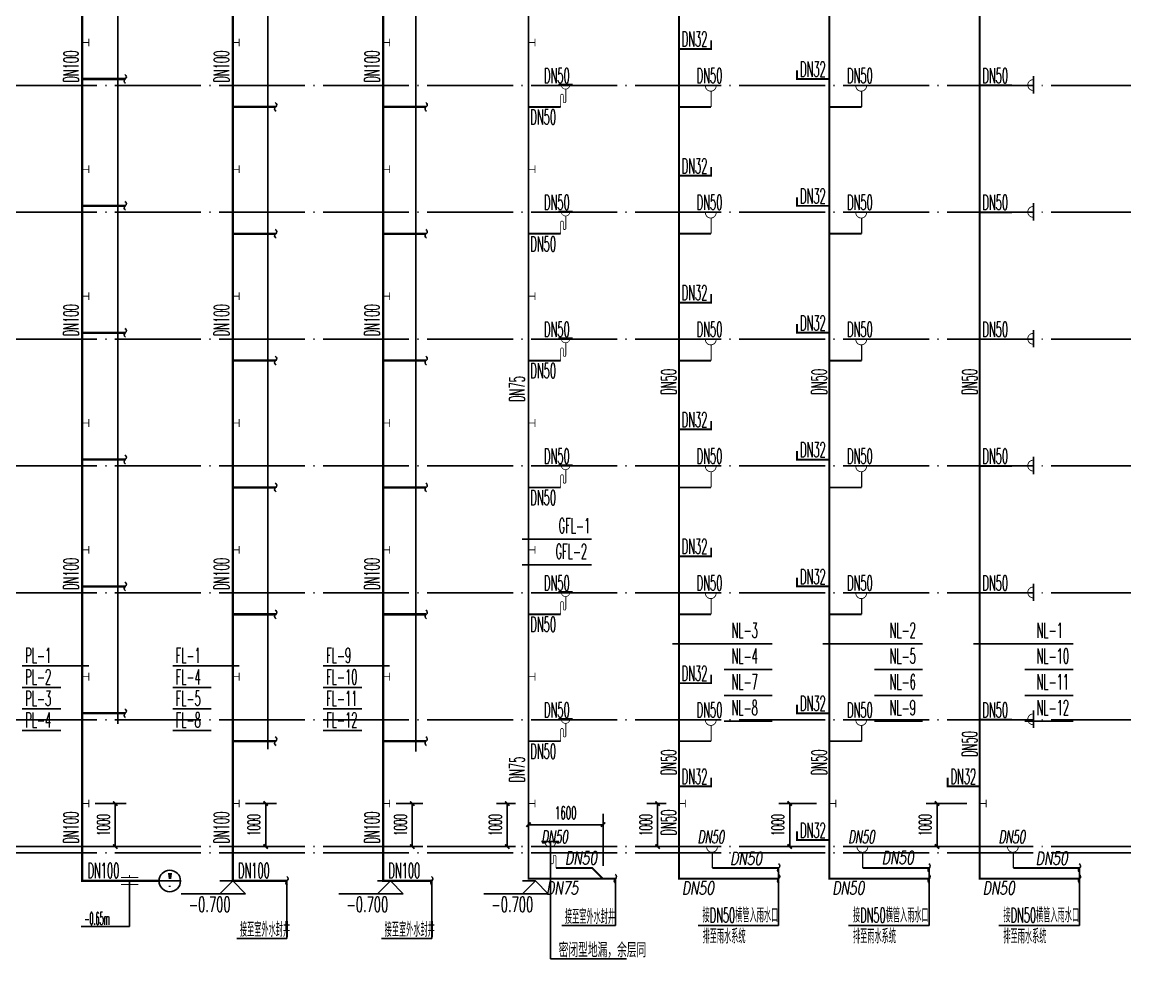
# Model space of a CAD drawing. Extents: x 27938 to 1507990, y 110129 to 923079.
# Drawn here: x 1253718 to 1279512, y 658725 to 680507 of the extents above; entities that cross this region are included whole.
import ezdxf
from ezdxf.enums import TextEntityAlignment as Align

# ---------------------------------------------------------------- set-up
doc = ezdxf.new("R2010")
doc.units = 0
doc.header["$LTSCALE"] = 1000
doc.header["$MEASUREMENT"] = 0
doc.linetypes.add('DOTE', pattern=[2.42, 2, -0.2, 0.02, -0.2])
for name, color, linetype in [('-TEXT', 3, 'Continuous'), ('DIM_凝结', 150, 'Continuous'), ('DIM_废水', 31, 'Continuous'), ('DIM_污水', 2, 'Continuous'), ('DIM_管井排水', 5, 'Continuous'), ('DIM_阳台', 3, 'Continuous'), ('DIM_雨水', 4, 'Continuous'), ('EQUIP_污水', 7, 'Continuous'), ('EQUIP_管井排水', 7, 'Continuous'), ('PIPE-凝结', 150, 'N'), ('PIPE-废水', 31, 'TG_F'), ('PIPE-管井排水', 210, 'GF'), ('PIPE-餐饮排水', 41, 'P'), ('TEXT_污水', 7, 'Continuous'), ('TWT', 7, 'Continuous'), ('TWT_DIM', 3, 'Continuous'), ('TWT_ELEV', 3, 'Continuous'), ('TWT_LEAD', 3, 'Continuous'), ('VALVE_污水', 7, 'Continuous'), ('WELL_污水', 2, 'Continuous')]:
    doc.layers.add(name, color=color, linetype=linetype)
doc.styles.add('_TCH_DIM_T3', font='SIMPLEX.shx', dxfattribs={"width": 0.494118, "bigfont": 'GBCBIG.shx'})
doc.styles.add('_TWT_DIM_ELE', font='SIMPLEX.shx', dxfattribs={"width": 0.7, "oblique": 9, "height": 3, "bigfont": 'aadri.shx'})
doc.styles.add('_TWT_SERIAL', font='SIMPLEX', dxfattribs={"width": 0.8, "height": 3.5, "bigfont": 'HZTXT'})
doc.styles.add('ASC', font='simplex.shx', dxfattribs={"width": 0.75, "bigfont": 'aadri.shx'})
doc.styles.add('DIM_FONT_T3', font='SIMPLEX', dxfattribs={"width": 0.705882, "bigfont": 'GBCBIG'})
doc.styles.add('HZ', font='txt', dxfattribs={"bigfont": 'hztxt'})
doc.styles.add('HZTXT2', font='simplex.shx', dxfattribs={"width": 0.8, "bigfont": 'aadri.shx'})
doc.styles.get("Standard").update_dxf_attribs({"font": 'gbenor.shx', "bigfont": 'gbcbig.shx'})
doc.styles.add('TG_LINETYPE', font='SIMPLEX', dxfattribs={"width": 0.8, "height": 3, "bigfont": 'HZTXT'})
doc.linetypes.add('GF', pattern='A,3,-0.2,["GF",Standard,S=0.25,R=0,X=-0.1,Y=-0.115],-0.35', length=3.55)
doc.linetypes.add('N', pattern='A,3,-0.2,["N",Standard,S=0.25,R=0,X=-0.1,Y=-0.115],-0.2', length=3.4)
doc.linetypes.add('P', pattern='A,3,-0.2,["P",Standard,S=0.25,R=0,X=-0.1,Y=-0.115],-0.2', length=3.4)
doc.linetypes.add('TG_F', pattern='A,2,-0.3,["F",TG_LINETYPE,S=0.1,R=0,X=-0.23,Y=-0.15],0', length=2.3)
doc.dimstyles.new('_TWT_ARCH&&100', dxfattribs={"dimtxt": 297.5, "dimasz": 100, "dimexe": 250, "dimexo": 300, "dimgap": 126.25, "dimtad": 1, "dimdec": 0, "dimzin": 0, "dimdsep": 46, "dimtxsty": '_TCH_DIM_T3', "dimblk": 'ARCHTICK', "dimcen": 0.09, "dimclrt": 7, "dimazin": 2, "dimtfac": 1, "dimtdec": 0, "dimtix": 1, "dimtmove": 2, "dimatfit": 3, "dimfxl": 1, "dimtolj": 1, "dimtzin": 0, "dimarcsym": 0})

# ---------------------------------------------------------------- blocks, each defined once
blk = doc.blocks.new('$ATTACHMENT$00000066')
blk.add_line((-212, 500), (188, 500))
at = {"const_width": 20}
blk.add_lwpolyline([(-134, 500, 1.067664), (116, 500)], format="xyb", dxfattribs=at)
at = {"const_width": 30}
blk.add_lwpolyline([(0, 367), (0, 0)], dxfattribs=at)
at = {"style": 'HZ', "width": 0.7, "flags": 1}
for tag in ['UNIT', 'WHAT', 'SPEC']:
    blk.add_attdef(tag, (0, 0), '', height=0.001, dxfattribs=at)
blk = doc.blocks.new('$TWTSYS$00000187')
blk.add_circle((0, 0, 0), 0.5)
blk = doc.blocks.new('$VALVE$00000553')
at = {"const_width": 30}
for points in [[(0, 100), (-250, 100), (-250, 100)], [(0, 100), (0, 175)], [(0, 100), (250, 100), (250, 100)], [(-250, -100), (-250, -100), (0, -100)], [(250, -100), (250, -100), (0, -100)], [(0, -175), (0, -100)]]:
    blk.add_lwpolyline(points, dxfattribs=at)
blk = doc.blocks.new('$TwtSys$00000132')
at = {"elevation": 0}
blk.add_lwpolyline([(7, -101, -0.575183), (0, 0, 0.604745), (-11, 101, 16.924828)], format="xyb", dxfattribs=at)
blk = doc.blocks.new('_ArchTick')
at = {"color": 0, "linetype": 'ByBlock', "const_width": 0.4}
blk.add_lwpolyline([(-0.5, -0.5), (0.5, 0.5)], dxfattribs=at)
blk = doc.blocks.new('*D178')
at = {"layer": 'Defpoints', "color": 0}
for p in [(1267233.491, 661844.62), (1265498.032, 660585.856), (1267233.491, 660585.856)]:
    blk.add_point(p, dxfattribs=at)
at = {"layer": 'DIM_管井排水', "color": 0, "lineweight": -2}
for p, q in [((1265498.032, 660885.856), (1265498.032, 662094.62)), ((1267233.491, 660885.856), (1267233.491, 662094.62)), ((1265498.032, 661844.62), (1267233.491, 661844.62))]:
    blk.add_line(p, q, dxfattribs=at)
at = {"layer": 'DIM_管井排水', "color": 0, "lineweight": -2, "xscale": 100, "yscale": 100, "zscale": 100, "rotation": 180}
blk.add_blockref('_ArchTick', (1265498.032, 661844.62), dxfattribs=at)
at = {"layer": 'DIM_管井排水', "color": 0, "lineweight": -2, "xscale": 100, "yscale": 100, "zscale": 100}
blk.add_blockref('_ArchTick', (1267233.491, 661844.62), dxfattribs=at)
at = {"layer": 'DIM_管井排水', "color": 7, "insert": (1266365.7615, 662119.62), "char_height": 297.5, "attachment_point": 5, "style": '_TCH_DIM_T3'}
blk.add_mtext('\\A1;1600', dxfattribs=at)
blk = doc.blocks.new('*D202')
at = {"layer": 'Defpoints', "color": 0}
for p in [(1275003, 662336), (1275998, 662336), (1275998, 661336)]:
    blk.add_point(p, dxfattribs=at)
at = {"layer": 'TWT_DIM', "color": 0, "lineweight": -2}
for p, q in [((1275698, 662336), (1274753, 662336)), ((1275003, 661336), (1275003, 662336)), ((1275698, 661336), (1274753, 661336))]:
    blk.add_line(p, q, dxfattribs=at)
at = {"layer": 'TWT_DIM', "color": 0, "lineweight": -2, "xscale": 100, "yscale": 100, "zscale": 100}
for p, rotation in [((1275003, 662336), 90), ((1275003, 661336), 270)]:
    blk.add_blockref('_ArchTick', p, dxfattribs=dict(at, rotation=rotation))
at = {"layer": 'TWT_DIM', "color": 7, "insert": (1274728, 661836), "char_height": 297.5, "attachment_point": 5, "rotation": 90, "style": '_TCH_DIM_T3'}
blk.add_mtext('\\A1;1000', dxfattribs=at)
blk = doc.blocks.new('*D203')
at = {"layer": 'Defpoints', "color": 0}
for p in [(1271575, 662336), (1272498, 662336), (1272498, 661336)]:
    blk.add_point(p, dxfattribs=at)
at = {"layer": 'TWT_DIM', "color": 0, "lineweight": -2}
for p, q in [((1272198, 662336), (1271325, 662336)), ((1271575, 661336), (1271575, 662336)), ((1272198, 661336), (1271325, 661336))]:
    blk.add_line(p, q, dxfattribs=at)
at = {"layer": 'TWT_DIM', "color": 0, "lineweight": -2, "xscale": 100, "yscale": 100, "zscale": 100}
for p, rotation in [((1271575, 662336), 90), ((1271575, 661336), 270)]:
    blk.add_blockref('_ArchTick', p, dxfattribs=dict(at, rotation=rotation))
at = {"layer": 'TWT_DIM', "color": 7, "insert": (1271300, 661836), "char_height": 297.5, "attachment_point": 5, "rotation": 90, "style": '_TCH_DIM_T3'}
blk.add_mtext('\\A1;1000', dxfattribs=at)
blk = doc.blocks.new('*D204')
at = {"layer": 'Defpoints', "color": 0}
for p in [(1268503, 662336), (1268998, 662336), (1268998, 661336)]:
    blk.add_point(p, dxfattribs=at)
at = {"layer": 'TWT_DIM', "color": 0, "lineweight": -2}
for p, q in [((1268698, 662336), (1268253, 662336)), ((1268503, 661336), (1268503, 662336)), ((1268698, 661336), (1268253, 661336))]:
    blk.add_line(p, q, dxfattribs=at)
at = {"layer": 'TWT_DIM', "color": 0, "lineweight": -2, "xscale": 100, "yscale": 100, "zscale": 100}
for p, rotation in [((1268503, 662336), 90), ((1268503, 661336), 270)]:
    blk.add_blockref('_ArchTick', p, dxfattribs=dict(at, rotation=rotation))
at = {"layer": 'TWT_DIM', "color": 7, "insert": (1268228, 661836), "char_height": 297.5, "attachment_point": 5, "rotation": 90, "style": '_TCH_DIM_T3'}
blk.add_mtext('\\A1;1000', dxfattribs=at)
blk = doc.blocks.new('*D205')
at = {"layer": 'Defpoints', "color": 0}
for p in [(1262117, 662336), (1262793, 662336), (1262117, 661336)]:
    blk.add_point(p, dxfattribs=at)
at = {"layer": 'TWT_DIM', "color": 0, "lineweight": -2}
for p, q in [((1262417, 662336), (1263043, 662336)), ((1262793, 661336), (1262793, 662336)), ((1262417, 661336), (1263043, 661336))]:
    blk.add_line(p, q, dxfattribs=at)
at = {"layer": 'TWT_DIM', "color": 0, "lineweight": -2, "xscale": 100, "yscale": 100, "zscale": 100}
for p, rotation in [((1262793, 662336), 90), ((1262793, 661336), 270)]:
    blk.add_blockref('_ArchTick', p, dxfattribs=dict(at, rotation=rotation))
at = {"layer": 'TWT_DIM', "color": 7, "insert": (1262518, 661836), "char_height": 297.5, "attachment_point": 5, "rotation": 90, "style": '_TCH_DIM_T3'}
blk.add_mtext('\\A1;1000', dxfattribs=at)
blk = doc.blocks.new('*D207')
at = {"layer": 'Defpoints', "color": 0}
for p in [(1265003, 662336), (1265498, 662336), (1265498, 661336)]:
    blk.add_point(p, dxfattribs=at)
at = {"layer": 'TWT_DIM', "color": 0, "lineweight": -2}
for p, q in [((1265198, 662336), (1264753, 662336)), ((1265003, 661336), (1265003, 662336)), ((1265198, 661336), (1264753, 661336))]:
    blk.add_line(p, q, dxfattribs=at)
at = {"layer": 'TWT_DIM', "color": 0, "lineweight": -2, "xscale": 100, "yscale": 100, "zscale": 100}
for p, rotation in [((1265003, 662336), 90), ((1265003, 661336), 270)]:
    blk.add_blockref('_ArchTick', p, dxfattribs=dict(at, rotation=rotation))
at = {"layer": 'TWT_DIM', "color": 7, "insert": (1264728, 661836), "char_height": 297.5, "attachment_point": 5, "rotation": 90, "style": '_TCH_DIM_T3'}
blk.add_mtext('\\A1;1000', dxfattribs=at)
blk = doc.blocks.new('*D208')
at = {"layer": 'Defpoints', "color": 0}
for p in [(1258617, 662336), (1259384, 662336), (1258617, 661336)]:
    blk.add_point(p, dxfattribs=at)
at = {"layer": 'TWT_DIM', "color": 0, "lineweight": -2}
for p, q in [((1258917, 662336), (1259634, 662336)), ((1259384, 661336), (1259384, 662336)), ((1258917, 661336), (1259634, 661336))]:
    blk.add_line(p, q, dxfattribs=at)
at = {"layer": 'TWT_DIM', "color": 0, "lineweight": -2, "xscale": 100, "yscale": 100, "zscale": 100}
for p, rotation in [((1259384, 662336), 90), ((1259384, 661336), 270)]:
    blk.add_blockref('_ArchTick', p, dxfattribs=dict(at, rotation=rotation))
at = {"layer": 'TWT_DIM', "color": 7, "insert": (1259109, 661836), "char_height": 297.5, "attachment_point": 5, "rotation": 90, "style": '_TCH_DIM_T3'}
blk.add_mtext('\\A1;1000', dxfattribs=at)
blk = doc.blocks.new('*D209')
at = {"layer": 'Defpoints', "color": 0}
for p in [(1255117, 662336), (1255884, 662336), (1255117, 661336)]:
    blk.add_point(p, dxfattribs=at)
at = {"layer": 'TWT_DIM', "color": 0, "lineweight": -2}
for p, q in [((1255417, 662336), (1256134, 662336)), ((1255884, 661336), (1255884, 662336)), ((1255417, 661336), (1256134, 661336))]:
    blk.add_line(p, q, dxfattribs=at)
at = {"layer": 'TWT_DIM', "color": 0, "lineweight": -2, "xscale": 100, "yscale": 100, "zscale": 100}
for p, rotation in [((1255884, 662336), 90), ((1255884, 661336), 270)]:
    blk.add_blockref('_ArchTick', p, dxfattribs=dict(at, rotation=rotation))
at = {"layer": 'TWT_DIM', "color": 7, "insert": (1255609, 661836), "char_height": 297.5, "attachment_point": 5, "rotation": 90, "style": '_TCH_DIM_T3'}
blk.add_mtext('\\A1;1000', dxfattribs=at)
blk = doc.blocks.new('$ATTACHMENT$00000073')
at = {"const_width": 20}
for points in [[(0, 0), (150, 0)], [(150, 90), (150, -90)]]:
    blk.add_lwpolyline(points, dxfattribs=at)
blk = doc.blocks.new('$ATTACHMENT$00000055')
at = {"const_width": 30}
blk.add_lwpolyline([(0, 0), (0, 456, 0.75), (-100, 456), (-100, 202, -0.75), (-200, 202), (-200, 540)], format="xyb", dxfattribs=at)

msp = doc.modelspace()

# ---------------------------------------------------------------- hatches: boundary and pattern name
at = {"layer": 'PIPE-凝结'}
for points in [[(1269748, 679885.9), (1269748, 679863.4), (1269770.5, 679863.4)], [(1269748, 679885.9), (1269770.5, 679885.9), (1269770.5, 679863.4)], [(1269748, 679885.9), (1269748, 679863.4), (1269770.5, 679863.4)], [(1269748, 679885.9), (1269770.5, 679885.9), (1269770.5, 679863.4)], [(1271748, 679185.9), (1271748, 679163.4), (1271725.5, 679163.4)], [(1271748, 679185.9), (1271725.5, 679185.9), (1271725.5, 679163.4)], [(1271748, 679185.9), (1271748, 679163.4), (1271725.5, 679163.4)], [(1271748, 679185.9), (1271725.5, 679185.9), (1271725.5, 679163.4)], [(1269748, 676935.9), (1269748, 676913.4), (1269770.5, 676913.4)], [(1269748, 676935.9), (1269770.5, 676935.9), (1269770.5, 676913.4)], [(1269748, 676935.9), (1269748, 676913.4), (1269770.5, 676913.4)], [(1269748, 676935.9), (1269770.5, 676935.9), (1269770.5, 676913.4)], [(1271748, 676235.9), (1271748, 676213.4), (1271725.5, 676213.4)], [(1271748, 676235.9), (1271725.5, 676235.9), (1271725.5, 676213.4)], [(1271748, 676235.9), (1271748, 676213.4), (1271725.5, 676213.4)], [(1271748, 676235.9), (1271725.5, 676235.9), (1271725.5, 676213.4)], [(1269748, 673985.9), (1269748, 673963.4), (1269770.5, 673963.4)], [(1269748, 673985.9), (1269770.5, 673985.9), (1269770.5, 673963.4)], [(1269748, 673985.9), (1269748, 673963.4), (1269770.5, 673963.4)], [(1269748, 673985.9), (1269770.5, 673985.9), (1269770.5, 673963.4)], [(1271748, 673285.9), (1271748, 673263.4), (1271725.5, 673263.4)], [(1271748, 673285.9), (1271725.5, 673285.9), (1271725.5, 673263.4)], [(1271748, 673285.9), (1271748, 673263.4), (1271725.5, 673263.4)], [(1271748, 673285.9), (1271725.5, 673285.9), (1271725.5, 673263.4)], [(1269748, 671035.9), (1269748, 671013.4), (1269770.5, 671013.4)], [(1269748, 671035.9), (1269770.5, 671035.9), (1269770.5, 671013.4)], [(1269748, 671035.9), (1269748, 671013.4), (1269770.5, 671013.4)], [(1269748, 671035.9), (1269770.5, 671035.9), (1269770.5, 671013.4)], [(1271748, 670335.9), (1271748, 670313.4), (1271725.5, 670313.4)], [(1271748, 670335.9), (1271725.5, 670335.9), (1271725.5, 670313.4)], [(1271748, 670335.9), (1271748, 670313.4), (1271725.5, 670313.4)], [(1271748, 670335.9), (1271725.5, 670335.9), (1271725.5, 670313.4)], [(1269748, 668085.9), (1269748, 668063.4), (1269770.5, 668063.4)], [(1269748, 668085.9), (1269770.5, 668085.9), (1269770.5, 668063.4)], [(1269748, 668085.9), (1269748, 668063.4), (1269770.5, 668063.4)], [(1269748, 668085.9), (1269770.5, 668085.9), (1269770.5, 668063.4)], [(1271748, 667385.9), (1271748, 667363.4), (1271725.5, 667363.4)], [(1271748, 667385.9), (1271725.5, 667385.9), (1271725.5, 667363.4)], [(1271748, 667385.9), (1271748, 667363.4), (1271725.5, 667363.4)], [(1271748, 667385.9), (1271725.5, 667385.9), (1271725.5, 667363.4)], [(1269748, 665135.9), (1269748, 665113.4), (1269770.5, 665113.4)], [(1269748, 665135.9), (1269770.5, 665135.9), (1269770.5, 665113.4)], [(1269748, 665135.9), (1269748, 665113.4), (1269770.5, 665113.4)], [(1269748, 665135.9), (1269770.5, 665135.9), (1269770.5, 665113.4)], [(1271748, 664435.9), (1271748, 664413.4), (1271725.5, 664413.4)], [(1271748, 664435.9), (1271725.5, 664435.9), (1271725.5, 664413.4)], [(1271748, 664435.9), (1271748, 664413.4), (1271725.5, 664413.4)], [(1271748, 664435.9), (1271725.5, 664435.9), (1271725.5, 664413.4)], [(1269748, 662735.9), (1269748, 662713.4), (1269770.5, 662713.4)], [(1269748, 662735.9), (1269770.5, 662735.9), (1269770.5, 662713.4)], [(1269748, 662735.9), (1269748, 662713.4), (1269770.5, 662713.4)], [(1269748, 662735.9), (1269770.5, 662735.9), (1269770.5, 662713.4)], [(1275248, 662735.9), (1275248, 662713.4), (1275225.5, 662713.4)], [(1275248, 662735.9), (1275225.5, 662735.9), (1275225.5, 662713.4)], [(1275248, 662735.9), (1275248, 662713.4), (1275225.5, 662713.4)], [(1275248, 662735.9), (1275225.5, 662735.9), (1275225.5, 662713.4)], [(1271748, 661485.9), (1271748, 661463.4), (1271725.5, 661463.4)], [(1271748, 661485.9), (1271725.5, 661485.9), (1271725.5, 661463.4)], [(1271748, 661485.9), (1271725.5, 661485.9), (1271725.5, 661463.4)], [(1271748, 661485.9), (1271748, 661463.4), (1271725.5, 661463.4)], [(1268998, 660585.9), (1268998, 660563.4), (1268975.5, 660563.4)], [(1268998, 660585.9), (1268975.5, 660585.9), (1268975.5, 660563.4)], [(1268998, 660585.9), (1268975.5, 660585.9), (1268975.5, 660563.4)], [(1268998, 660585.9), (1268998, 660563.4), (1268975.5, 660563.4)], [(1272498, 660585.9), (1272498, 660563.4), (1272475.5, 660563.4)], [(1272498, 660585.9), (1272475.5, 660585.9), (1272475.5, 660563.4)], [(1272498, 660585.9), (1272498, 660563.4), (1272475.5, 660563.4)], [(1272498, 660585.9), (1272475.5, 660585.9), (1272475.5, 660563.4)], [(1275998, 660585.9), (1275998, 660563.4), (1275975.5, 660563.4)], [(1275998, 660585.9), (1275975.5, 660585.9), (1275975.5, 660563.4)], [(1275998, 660585.9), (1275975.5, 660585.9), (1275975.5, 660563.4)], [(1275998, 660585.9), (1275998, 660563.4), (1275975.5, 660563.4)]]:
    msp.add_hatch(color=256, dxfattribs=at).paths.add_polyline_path(points)
at = {"layer": 'PIPE-废水'}
for points in [[(1258617.4, 660535.9), (1258589.9, 660535.9), (1258589.9, 660508.4)], [(1258617.4, 660535.9), (1258617.4, 660508.4), (1258589.9, 660508.4)], [(1262117.4, 660535.9), (1262117.4, 660508.4), (1262089.9, 660508.4)], [(1262117.4, 660535.9), (1262089.9, 660535.9), (1262089.9, 660508.4)]]:
    msp.add_hatch(color=256, dxfattribs=at).paths.add_polyline_path(points)
at = {"layer": 'PIPE-管井排水'}
for points in [[(1266983.5, 660835.9), (1266983.5, 660858.4), (1266992.8, 660858.4)], [(1266983.5, 660835.9), (1266999.4, 660851.8), (1266992.8, 660858.4)], [(1265498, 660585.9), (1265498, 660563.4), (1265475.5, 660563.4)], [(1265498, 660585.9), (1265475.5, 660585.9), (1265475.5, 660563.4)], [(1265498, 660585.9), (1265475.5, 660585.9), (1265475.5, 660563.4)], [(1265498, 660585.9), (1265498, 660563.4), (1265475.5, 660563.4)]]:
    msp.add_hatch(color=256, dxfattribs=at).paths.add_polyline_path(points)
at = {"layer": 'PIPE-餐饮排水'}
for points in [[(1255117.4, 660535.9), (1255089.9, 660535.9), (1255089.9, 660508.4)], [(1255117.4, 660535.9), (1255117.4, 660508.4), (1255089.9, 660508.4)]]:
    msp.add_hatch(color=256, dxfattribs=at).paths.add_polyline_path(points)

# ---------------------------------------------------------------- linework, layer by layer
at = {"layer": 'DIM_凝结'}
for p, q in [((1271167.2, 666051.8), (1268848, 666051.8)), ((1274667.2, 666051.8), (1272348, 666051.8)), ((1278167.2, 666051.8), (1275848, 666051.8)), ((1271167.2, 665451.8), (1270048, 665451.8)), ((1274667.2, 665451.8), (1273548, 665451.8)), ((1278167.2, 665451.8), (1277048, 665451.8)), ((1271167.2, 664851.8), (1270048, 664851.8)), ((1274667.2, 664851.8), (1273548, 664851.8)), ((1278167.2, 664851.8), (1277048, 664851.8)), ((1271167.2, 664251.8), (1270048, 664251.8)), ((1274667.2, 664251.8), (1273548, 664251.8)), ((1278167.2, 664251.8), (1277048, 664251.8))]:
    msp.add_line(p, q, dxfattribs=at)
at = {"layer": 'DIM_废水'}
for p, q in [((1258767.4, 665536.3), (1257220, 665536.3)), ((1262267.4, 665536.3), (1260720, 665536.3)), ((1258117.4, 665036.3), (1257220, 665036.3)), ((1261617.4, 665036.3), (1260720, 665036.3)), ((1258117.4, 664536.3), (1257220, 664536.3)), ((1261617.4, 664536.3), (1260720, 664536.3)), ((1258117.4, 664036.3), (1257220, 664036.3)), ((1261617.4, 664036.3), (1260720, 664036.3))]:
    msp.add_line(p, q, dxfattribs=at)
at = {"layer": 'DIM_污水'}
for p, q in [((1255267.4, 665536.3), (1253720, 665536.3)), ((1254617.4, 665036.3), (1253720, 665036.3)), ((1254617.4, 664536.3), (1253720, 664536.3)), ((1254617.4, 664036.3), (1253720, 664036.3)), ((1257402.7, 660535.9), (1256902.7, 660535.9))]:
    msp.add_line(p, q, dxfattribs=at)
msp.add_circle((1257152.7, 660535.9), 250, dxfattribs=at)
at = {"layer": 'DIM_管井排水'}
for p, q in [((1265348, 668483.8), (1266966.5, 668483.8)), ((1265348, 667883.8), (1266966.5, 667883.8))]:
    msp.add_line(p, q, dxfattribs=at)
at = {"layer": 'DIM_阳台'}
for p, q in [((1267519, 660585.9), (1267519, 659501)), ((1271318.5, 660835.9), (1271318.5, 659501)), ((1274818.3, 660835.9), (1274818.3, 659501)), ((1278318.5, 660835.9), (1278318.5, 659501)), ((1256218.2, 660535.9), (1256218.2, 659479.4)), ((1259879.6, 660535.9), (1259879.6, 659201)), ((1263247.4, 660535.9), (1263247.4, 659201)), ((1256218.2, 659479.4), (1255092.7, 659479.4)), ((1267519, 659501), (1266275.4, 659501)), ((1259879.6, 659201), (1258714.1, 659201)), ((1263247.4, 659201), (1262081.9, 659201))]:
    msp.add_line(p, q, dxfattribs=at)
at = {"layer": 'DIM_雨水'}
for p, q in [((1255945.4, 664188.2), (1255945.4, 692095.2)), ((1259432.4, 663603.1), (1259432.4, 692062.7)), ((1262873.7, 663542.8), (1262873.7, 692081.1))]:
    msp.add_line(p, q, dxfattribs=at)
at = {"layer": 'PIPE-凝结', "const_width": 45}
for points in [[(1275998, 679035.9), (1275998, 681985.9)], [(1268998, 679885.9), (1268998, 681485.9)], [(1272498, 679185.9), (1272498, 681485.9)], [(1269748, 679885.9), (1269748, 680085.9)], [(1268998, 679885.9), (1269748, 679885.9)], [(1268998, 678535.9), (1268998, 679885.9)], [(1271748, 679185.9), (1271748, 679385.9)], [(1271748, 679185.9), (1272498, 679185.9)], [(1272498, 678535.9), (1272498, 679185.9)], [(1275998, 676085.9), (1275998, 679035.9)], [(1275998, 679035.9), (1276748, 679035.9)], [(1268998, 676935.9), (1268998, 678535.9)], [(1268998, 678535.9), (1269748, 678535.9)], [(1272498, 676235.9), (1272498, 678535.9)], [(1272498, 678535.9), (1273248, 678535.9)], [(1269748, 676935.9), (1269748, 677135.9)], [(1268998, 676935.9), (1269748, 676935.9)], [(1268998, 675585.9), (1268998, 676935.9)], [(1271748, 676235.9), (1271748, 676435.9)], [(1271748, 676235.9), (1272498, 676235.9)], [(1272498, 675585.9), (1272498, 676235.9)], [(1275998, 673135.9), (1275998, 676085.9)], [(1275998, 676085.9), (1276748, 676085.9)], [(1268998, 673985.9), (1268998, 675585.9)], [(1268998, 675585.9), (1269748, 675585.9)], [(1272498, 673285.9), (1272498, 675585.9)], [(1272498, 675585.9), (1273248, 675585.9)], [(1268998, 673985.9), (1269748, 673985.9)], [(1268998, 672635.9), (1268998, 673985.9)], [(1269748, 673985.9), (1269748, 674185.9)], [(1271748, 673285.9), (1271748, 673485.9)], [(1271748, 673285.9), (1272498, 673285.9)], [(1272498, 672635.9), (1272498, 673285.9)], [(1275998, 670185.9), (1275998, 673135.9)], [(1275998, 673135.9), (1276748, 673135.9)], [(1268998, 671035.9), (1268998, 672635.9)], [(1268998, 672635.9), (1269748, 672635.9)], [(1272498, 670335.9), (1272498, 672635.9)], [(1272498, 672635.9), (1273248, 672635.9)], [(1269748, 671035.9), (1269748, 671235.9)], [(1268998, 671035.9), (1269748, 671035.9)], [(1268998, 669685.9), (1268998, 671035.9)], [(1271748, 670335.9), (1271748, 670535.9)], [(1271748, 670335.9), (1272498, 670335.9)], [(1272498, 669685.9), (1272498, 670335.9)], [(1275998, 670185.9), (1276748, 670185.9)], [(1275998, 667235.9), (1275998, 670185.9)], [(1268998, 668085.9), (1268998, 669685.9)], [(1268998, 669685.9), (1269748, 669685.9)], [(1272498, 667385.9), (1272498, 669685.9)], [(1272498, 669685.9), (1273248, 669685.9)], [(1268998, 668085.9), (1269748, 668085.9)], [(1268998, 666735.9), (1268998, 668085.9)], [(1269748, 668085.9), (1269748, 668285.9)], [(1271748, 667385.9), (1271748, 667585.9)], [(1271748, 667385.9), (1272498, 667385.9)], [(1272498, 666735.9), (1272498, 667385.9)], [(1275998, 667235.9), (1276748, 667235.9)], [(1275998, 664285.9), (1275998, 667235.9)], [(1268998, 665135.9), (1268998, 666735.9)], [(1268998, 666735.9), (1269748, 666735.9)], [(1272498, 664435.9), (1272498, 666735.9)], [(1272498, 666735.9), (1273248, 666735.9)], [(1269748, 665135.9), (1269748, 665335.9)], [(1268998, 665135.9), (1269748, 665135.9)], [(1268998, 663785.9), (1268998, 665135.9)], [(1271748, 664435.9), (1271748, 664635.9)], [(1271748, 664435.9), (1272498, 664435.9)], [(1272498, 663785.9), (1272498, 664435.9)], [(1275998, 664285.9), (1276748, 664285.9)], [(1275998, 662735.9), (1275998, 664285.9)], [(1268998, 662735.9), (1268998, 663785.9)], [(1268998, 663785.9), (1269748, 663785.9)], [(1272498, 663785.9), (1273248, 663785.9)], [(1272498, 662335.9), (1272498, 663785.9)], [(1269748, 662735.9), (1269748, 662935.9)], [(1275248, 662735.9), (1275248, 662935.9)], [(1268998, 662735.9), (1269748, 662735.9)], [(1268998, 662335.9), (1268998, 662735.9)], [(1275248, 662735.9), (1275998, 662735.9)], [(1275998, 662335.9), (1275998, 662735.9)], [(1268998, 660585.9), (1268998, 662335.9)], [(1272498, 661485.9), (1272498, 662335.9)], [(1275998, 660585.9), (1275998, 662335.9)], [(1271748, 661485.9), (1271748, 661685.9)], [(1271748, 661485.9), (1272498, 661485.9)], [(1272498, 660585.9), (1272498, 661485.9)], [(1269776.2, 660835.9), (1271318.5, 660835.9)], [(1273276.2, 660835.9), (1274818.5, 660835.9)], [(1276776.2, 660835.9), (1278318.5, 660835.9)], [(1268998, 660585.9), (1271318.5, 660585.9)], [(1272498, 660585.9), (1274818.5, 660585.9)], [(1275998, 660585.9), (1278318.5, 660585.9)]]:
    msp.add_lwpolyline(points, dxfattribs=at)
at = {"layer": 'PIPE-废水', "const_width": 55}
for points in [[(1258617.4, 680035.9), (1258617.4, 681485.9)], [(1262117.4, 680035.9), (1262117.4, 681485.9)], [(1258617.4, 678535.9), (1258617.4, 680035.9)], [(1262117.4, 678535.9), (1262117.4, 680035.9)], [(1258617.4, 678535.9), (1259617.4, 678535.9)], [(1258617.4, 677085.9), (1258617.4, 678535.9)], [(1262117.4, 678535.9), (1263117.4, 678535.9)], [(1262117.4, 677085.9), (1262117.4, 678535.9)], [(1258617.4, 675585.9), (1258617.4, 677085.9)], [(1262117.4, 675585.9), (1262117.4, 677085.9)], [(1258617.4, 675585.9), (1259617.4, 675585.9)], [(1258617.4, 674135.9), (1258617.4, 675585.9)], [(1262117.4, 675585.9), (1263117.4, 675585.9)], [(1262117.4, 674135.9), (1262117.4, 675585.9)], [(1258617.4, 672635.9), (1258617.4, 674135.9)], [(1262117.4, 672635.9), (1262117.4, 674135.9)], [(1258617.4, 672635.9), (1259617.4, 672635.9)], [(1258617.4, 671185.9), (1258617.4, 672635.9)], [(1262117.4, 672635.9), (1263117.4, 672635.9)], [(1262117.4, 671185.9), (1262117.4, 672635.9)], [(1258617.4, 669685.9), (1258617.4, 671185.9)], [(1262117.4, 669685.9), (1262117.4, 671185.9)], [(1258617.4, 669685.9), (1259617.4, 669685.9)], [(1258617.4, 668235.9), (1258617.4, 669685.9)], [(1262117.4, 669685.9), (1263117.4, 669685.9)], [(1262117.4, 668235.9), (1262117.4, 669685.9)], [(1258617.4, 666735.9), (1258617.4, 668235.9)], [(1262117.4, 666735.9), (1262117.4, 668235.9)], [(1258617.4, 666735.9), (1259617.4, 666735.9)], [(1258617.4, 665285.9), (1258617.4, 666735.9)], [(1262117.4, 666735.9), (1263117.4, 666735.9)], [(1262117.4, 665285.9), (1262117.4, 666735.9)], [(1258617.4, 663785.9), (1258617.4, 665285.9)], [(1262117.4, 663785.9), (1262117.4, 665285.9)], [(1258617.4, 663785.9), (1259617.4, 663785.9)], [(1258617.4, 662335.9), (1258617.4, 663785.9)], [(1262117.4, 663785.9), (1263117.4, 663785.9)], [(1262117.4, 662335.9), (1262117.4, 663785.9)], [(1258617.4, 660535.9), (1258617.4, 662335.9)], [(1262117.4, 660535.9), (1262117.4, 662335.9)], [(1258617.4, 660535.9), (1259879.6, 660535.9)], [(1262117.4, 660535.9), (1263247.4, 660535.9)]]:
    msp.add_lwpolyline(points, dxfattribs=at)
at = {"layer": 'PIPE-管井排水', "const_width": 45}
for points in [[(1265498, 680035.9), (1265498, 681485.9)], [(1265498, 678535.9), (1265498, 680035.9)], [(1265498, 678535.9), (1266248, 678535.9)], [(1265498, 677085.9), (1265498, 678535.9)], [(1265498, 675585.9), (1265498, 677085.9)], [(1265498, 675585.9), (1266248, 675585.9)], [(1265498, 674135.9), (1265498, 675585.9)], [(1265498, 672635.9), (1265498, 674135.9)], [(1265498, 672635.9), (1266248, 672635.9)], [(1265498, 671185.9), (1265498, 672635.9)], [(1265498, 669685.9), (1265498, 671185.9)], [(1265498, 669685.9), (1266248, 669685.9)], [(1265498, 668235.9), (1265498, 669685.9)], [(1265498, 666735.9), (1265498, 668235.9)], [(1265498, 666735.9), (1266248, 666735.9)], [(1265498, 665285.9), (1265498, 666735.9)], [(1265498, 663785.9), (1265498, 665285.9)], [(1265498, 663785.9), (1266248, 663785.9)], [(1265498, 662335.9), (1265498, 663785.9)], [(1265498, 660585.9), (1265498, 662335.9)], [(1266135.6, 660835.9), (1266983.5, 660835.9)], [(1265498, 660585.9), (1267233.5, 660585.9)], [(1267233.5, 660585.9), (1267519.2, 660585.9)]]:
    msp.add_lwpolyline(points, dxfattribs=at)
at = {"layer": 'PIPE-管井排水', "ltscale": 0.5, "const_width": 45}
msp.add_lwpolyline([(1266983.5, 660835.9), (1267233.5, 660585.9)], dxfattribs=at)
at = {"layer": 'PIPE-餐饮排水', "const_width": 55}
for points in [[(1255117.4, 680035.9), (1255117.4, 682135.9)], [(1255117.4, 679185.9), (1255117.4, 680035.9)], [(1255117.4, 679185.9), (1256117.4, 679185.9)], [(1255117.4, 677085.9), (1255117.4, 679185.9)], [(1255117.4, 676235.9), (1255117.4, 677085.9)], [(1255117.4, 676235.9), (1256117.4, 676235.9)], [(1255117.4, 674135.9), (1255117.4, 676235.9)], [(1255117.4, 673285.9), (1255117.4, 674135.9)], [(1255117.4, 673285.9), (1256117.4, 673285.9)], [(1255117.4, 671185.9), (1255117.4, 673285.9)], [(1255117.4, 670335.9), (1255117.4, 671185.9)], [(1255117.4, 670335.9), (1256117.4, 670335.9)], [(1255117.4, 668235.9), (1255117.4, 670335.9)], [(1255117.4, 667385.9), (1255117.4, 668235.9)], [(1255117.4, 667385.9), (1256117.4, 667385.9)], [(1255117.4, 665285.9), (1255117.4, 667385.9)], [(1255117.4, 664435.9), (1255117.4, 665285.9)], [(1255117.4, 664435.9), (1256117.4, 664435.9)], [(1255117.4, 662335.9), (1255117.4, 664435.9)], [(1255117.4, 660535.9), (1255117.4, 662335.9)], [(1255117.4, 660535.9), (1256902.7, 660535.9)]]:
    msp.add_lwpolyline(points, dxfattribs=at)
at = {"layer": 'TWT', "color": 8, "linetype": 'DOTE'}
for p, q in [((1192957.9, 679035.9), (1279512, 679035.9)), ((1192957.9, 676085.9), (1279512, 676085.9)), ((1192957.9, 673135.9), (1279512, 673135.9)), ((1192957.9, 670185.9), (1279512, 670185.9)), ((1192957.9, 667235.9), (1279512, 667235.9)), ((1192957.9, 664285.9), (1279512, 664285.9)), ((1192957.9, 661335.9), (1279512, 661335.9)), ((1192957.9, 661185.9), (1279512, 661185.9))]:
    msp.add_line(p, q, dxfattribs=at)
at = {"layer": 'TWT_ELEV'}
for p, q in [((1258617.4, 660535.9), (1258317.4, 660235.9)), ((1258617.4, 660535.9), (1258317.4, 660535.9)), ((1258617.4, 660535.9), (1258917.4, 660235.9)), ((1262285.2, 660535.9), (1261985.2, 660235.9)), ((1262285.2, 660535.9), (1261985.2, 660535.9)), ((1262285.2, 660535.9), (1262585.2, 660235.9)), ((1265657.4, 660535.9), (1265357.4, 660235.9)), ((1265657.4, 660535.9), (1265357.4, 660535.9)), ((1265657.4, 660535.9), (1265957.4, 660235.9)), ((1258917.4, 660235.9), (1257416.1, 660235.9)), ((1262585.2, 660235.9), (1261083.9, 660235.9)), ((1265957.4, 660235.9), (1264456.1, 660235.9))]:
    msp.add_line(p, q, dxfattribs=at)
at = {"layer": 'TWT_LEAD'}
for p, q in [((1266006.5, 661448.7), (1266006.5, 658725)), ((1271318.5, 659501), (1269442.4, 659501)), ((1274818.3, 659501), (1272942.2, 659501)), ((1278318.5, 659501), (1276442.4, 659501)), ((1266006.5, 658725), (1267779.9, 658725))]:
    msp.add_line(p, q, dxfattribs=at)

# ---------------------------------------------------------------- block references
at = {"layer": 'EQUIP_污水'}
for name, p in [('$ATTACHMENT$00000073', (1255117.4, 680035.9)), ('$ATTACHMENT$00000073', (1258617.4, 680035.9)), ('$ATTACHMENT$00000073', (1262117.4, 680035.9)), ('$ATTACHMENT$00000073', (1265498, 680035.9)), ('$TwtSys$00000132', (1256117.4, 679185.9)), ('$ATTACHMENT$00000066', (1269748, 678535.9)), ('$ATTACHMENT$00000066', (1273248, 678535.9)), ('$TwtSys$00000132', (1259617.4, 678535.9)), ('$TwtSys$00000132', (1263117.4, 678535.9)), ('$ATTACHMENT$00000073', (1255117.4, 677085.9)), ('$ATTACHMENT$00000073', (1258617.4, 677085.9)), ('$ATTACHMENT$00000073', (1262117.4, 677085.9)), ('$ATTACHMENT$00000073', (1265498, 677085.9)), ('$TwtSys$00000132', (1256117.4, 676235.9)), ('$ATTACHMENT$00000066', (1269748, 675585.9)), ('$ATTACHMENT$00000066', (1273248, 675585.9)), ('$TwtSys$00000132', (1259617.4, 675585.9)), ('$TwtSys$00000132', (1263117.4, 675585.9)), ('$ATTACHMENT$00000073', (1255117.4, 674135.9)), ('$ATTACHMENT$00000073', (1258617.4, 674135.9)), ('$ATTACHMENT$00000073', (1262117.4, 674135.9)), ('$ATTACHMENT$00000073', (1265498, 674135.9)), ('$TwtSys$00000132', (1256117.4, 673285.9)), ('$ATTACHMENT$00000066', (1269748, 672635.9)), ('$ATTACHMENT$00000066', (1273248, 672635.9)), ('$TwtSys$00000132', (1259617.4, 672635.9)), ('$TwtSys$00000132', (1263117.4, 672635.9)), ('$ATTACHMENT$00000073', (1255117.4, 671185.9)), ('$ATTACHMENT$00000073', (1258617.4, 671185.9)), ('$ATTACHMENT$00000073', (1262117.4, 671185.9)), ('$ATTACHMENT$00000073', (1265498, 671185.9)), ('$TwtSys$00000132', (1256117.4, 670335.9)), ('$ATTACHMENT$00000066', (1269748, 669685.9)), ('$ATTACHMENT$00000066', (1273248, 669685.9)), ('$TwtSys$00000132', (1259617.4, 669685.9)), ('$TwtSys$00000132', (1263117.4, 669685.9)), ('$ATTACHMENT$00000073', (1255117.4, 668235.9)), ('$ATTACHMENT$00000073', (1258617.4, 668235.9)), ('$ATTACHMENT$00000073', (1262117.4, 668235.9)), ('$ATTACHMENT$00000073', (1265498, 668235.9)), ('$TwtSys$00000132', (1256117.4, 667385.9)), ('$ATTACHMENT$00000066', (1269748, 666735.9)), ('$ATTACHMENT$00000066', (1273248, 666735.9)), ('$TwtSys$00000132', (1259617.4, 666735.9)), ('$TwtSys$00000132', (1263117.4, 666735.9)), ('$ATTACHMENT$00000073', (1255117.4, 665285.9)), ('$ATTACHMENT$00000073', (1258617.4, 665285.9)), ('$ATTACHMENT$00000073', (1262117.4, 665285.9)), ('$ATTACHMENT$00000073', (1265498, 665285.9)), ('$TwtSys$00000132', (1256117.4, 664435.9)), ('$ATTACHMENT$00000066', (1269748, 663785.9)), ('$ATTACHMENT$00000066', (1273248, 663785.9)), ('$TwtSys$00000132', (1259617.4, 663785.9)), ('$TwtSys$00000132', (1263117.4, 663785.9)), ('$ATTACHMENT$00000073', (1255117.4, 662335.9)), ('$ATTACHMENT$00000073', (1258617.4, 662335.9)), ('$ATTACHMENT$00000073', (1262117.4, 662335.9)), ('$ATTACHMENT$00000073', (1265498, 662335.9)), ('$ATTACHMENT$00000073', (1268998, 662335.9)), ('$ATTACHMENT$00000073', (1272498, 662335.9)), ('$ATTACHMENT$00000073', (1275998, 662335.9)), ('$ATTACHMENT$00000066', (1266015.6, 660956.9)), ('$ATTACHMENT$00000066', (1269776.2, 660835.9)), ('$ATTACHMENT$00000066', (1273276.2, 660835.9)), ('$ATTACHMENT$00000066', (1276776.2, 660835.9))]:
    msp.add_blockref(name, p, dxfattribs=at)
for name, p, rotation in [('$ATTACHMENT$00000066', (1276748, 679035.9), 270), ('$ATTACHMENT$00000066', (1276748, 676085.9), 270), ('$ATTACHMENT$00000066', (1276748, 673135.9), 270), ('$ATTACHMENT$00000066', (1276748, 670185.9), 270), ('$ATTACHMENT$00000066', (1276748, 667235.9), 270), ('$ATTACHMENT$00000066', (1276748, 664285.9), 270), ('$TwtSys$00000132', (1259879.6, 660535.9), 180.0000000001), ('$TwtSys$00000132', (1263247.4, 660535.9), 180.0000000001)]:
    msp.add_blockref(name, p, dxfattribs=dict(at, rotation=rotation))
for name, p, xscale, yscale, zscale in [('$ATTACHMENT$00000066', (1266368, 678656.9), 0.8, 0.8, 0.8), ('$ATTACHMENT$00000066', (1266368, 675706.9), 0.8, 0.8, 0.8), ('$ATTACHMENT$00000066', (1266368, 672756.9), 0.8, 0.8, 0.8), ('$ATTACHMENT$00000066', (1266368, 669806.9), 0.8, 0.8, 0.8), ('$ATTACHMENT$00000066', (1266368, 666856.9), 0.8, 0.8, 0.8), ('$ATTACHMENT$00000066', (1266368, 663906.9), 0.8, 0.8, 0.8), ('$ATTACHMENT$00000055', (1266135.6, 660835.9), 0.6, 0.6, 0.6)]:
    msp.add_blockref(name, p, dxfattribs=dict(at, xscale=xscale, yscale=yscale, zscale=zscale))
at = {"layer": 'EQUIP_污水', "xscale": 0.6, "yscale": -0.6, "zscale": 0.6, "rotation": 180}
for p in [(1266248, 678535.9), (1266248, 675585.9), (1266248, 672635.9), (1266248, 669685.9), (1266248, 666735.9), (1266248, 663785.9)]:
    msp.add_blockref('$ATTACHMENT$00000055', p, dxfattribs=at)
at = {"layer": 'EQUIP_管井排水', "rotation": 180}
for p in [(1271318.5, 660835.9), (1274818.5, 660835.9), (1278318.5, 660835.9), (1267519.2, 660585.9), (1271318.5, 660585.9), (1274818.5, 660585.9), (1278318.5, 660585.9)]:
    msp.add_blockref('$TwtSys$00000132', p, dxfattribs=at)
at = {"layer": 'VALVE_污水', "xscale": 0.8, "yscale": -0.8, "zscale": 0.8, "rotation": 180.0000000001393}
msp.add_blockref('$VALVE$00000553', (1256218.2, 660535.9), dxfattribs=at)
at = {"layer": 'WELL_污水', "xscale": 500, "yscale": 500, "zscale": 500}
msp.add_blockref('$TWTSYS$00000187', (1257152.7, 660535.9), dxfattribs=at)

# ---------------------------------------------------------------- texts
at = {"layer": '-TEXT', "color": 7, "style": 'ASC', "oblique": 9, "width": 0.58}
for p in [(1266103, 661561.3), (1269743.6, 661561.3), (1273243.6, 661561.3), (1276743.6, 661561.3)]:
    msp.add_text('DN50', height=300, dxfattribs=at).set_placement(p, align=Align.MIDDLE)
at = {"style": 'HZ', "text_generation_flag": 4, "width": 0.7, "flags": 1}
for tag, s in [('WHAT', '圆形地漏'), ('SPEC', 'DN50'), ('UNIT', '套')]:
    msp.add_attdef(tag, (1266368, 663906.9), s, height=0.001, rotation=180, dxfattribs=at)
at = {"layer": 'DIM_凝结', "color": 7, "style": '_TWT_SERIAL', "width": 0.48}
for s, p in [('NL-3', (1270222.7, 666191.8)), ('NL-2', (1273899.5, 666191.8)), ('NL-1', (1277318, 666191.8)), ('NL-4', (1270222.7, 665591.8)), ('NL-5', (1273899.5, 665591.8)), ('NL-10', (1277318, 665591.8)), ('NL-7', (1270222.7, 664991.8)), ('NL-6', (1273899.5, 664991.8)), ('NL-11', (1277318, 664991.8)), ('NL-8', (1270222.7, 664391.8)), ('NL-9', (1273899.5, 664391.8)), ('NL-12', (1277318, 664391.8))]:
    msp.add_text(s, height=350, dxfattribs=at).set_placement(p)
at = {"layer": 'DIM_废水', "color": 7, "style": '_TWT_SERIAL', "width": 0.48}
for s, p in [('FL-1', (1257290, 665606.3)), ('FL-9', (1260790, 665606.3)), ('FL-4', (1257290, 665106.3)), ('FL-10', (1260790, 665106.3)), ('FL-5', (1257290, 664606.3)), ('FL-11', (1260790, 664606.3)), ('FL-8', (1257290, 664106.3)), ('FL-12', (1260790, 664106.3))]:
    msp.add_text(s, height=350, dxfattribs=at).set_placement(p)
at = {"layer": 'DIM_污水', "color": 7, "style": '_TWT_SERIAL', "width": 0.48}
for p in [(1255030.5, 679105.2), (1258530.5, 679105.2), (1262030.5, 679105.2), (1255030.5, 673205.2), (1258530.5, 673205.2), (1262030.5, 673205.2), (1255030.5, 667305.2), (1258530.5, 667305.2), (1262030.5, 667305.2), (1255030.5, 661405.2), (1258530.5, 661405.2), (1262030.5, 661405.2)]:
    msp.add_text('DN100', height=350, rotation=90, dxfattribs=at).set_placement(p)
for s, p in [('PL-1', (1253790, 665606.3)), ('PL-2', (1253790, 665106.3)), ('PL-3', (1253790, 664606.3)), ('PL-4', (1253790, 664106.3)), ('DN100', (1255238.5, 660604.1)), ('DN100', (1258738.5, 660604.1)), ('DN100', (1262238.5, 660604.1))]:
    msp.add_text(s, height=350, dxfattribs=at).set_placement(p)
at = {"layer": 'DIM_污水', "color": 7, "style": '_TWT_SERIAL'}
for s, height, width, p, p2 in [('W', 132, 0.6, (1257115, 660581.9), (1257190.4, 660581.9)), ('-', 134.2, 0.466667, (1257125.9, 660355.9), (1257179.5, 660355.9))]:
    msp.add_text(s, height=height, dxfattribs=dict(at, width=width)).set_placement(p, p2, align=Align.FIT)
at = {"layer": 'DIM_管井排水', "color": 7, "style": '_TWT_SERIAL', "width": 0.48}
for s, p in [('DN32', (1269063.2, 679939.3)), ('DN50', (1265858.9, 679089.3)), ('DN50', (1269410.5, 679089.3)), ('DN32', (1271816.9, 679239.3)), ('DN50', (1272910.5, 679089.3)), ('DN50', (1276058.9, 679089.3)), ('DN50', (1265541.2, 678126.4)), ('DN32', (1269063.2, 676989.3)), ('DN32', (1271816.9, 676289.3)), ('DN50', (1265858.9, 676139.3)), ('DN50', (1269410.5, 676139.3)), ('DN50', (1272910.5, 676139.3)), ('DN50', (1276058.9, 676139.3)), ('DN50', (1265541.2, 675176.4)), ('DN32', (1269063.2, 674039.3)), ('DN50', (1265858.9, 673189.3)), ('DN50', (1269410.5, 673189.3)), ('DN32', (1271816.9, 673339.3)), ('DN50', (1272910.5, 673189.3)), ('DN50', (1276058.9, 673189.3)), ('DN50', (1265541.2, 672226.4)), ('DN32', (1269063.2, 671089.3)), ('DN32', (1271816.9, 670389.3)), ('DN50', (1265858.9, 670239.3)), ('DN50', (1269410.5, 670239.3)), ('DN50', (1272910.5, 670239.3)), ('DN50', (1276058.9, 670239.3)), ('DN50', (1265541.2, 669276.4)), ('GFL-1', (1266200.5, 668623.8)), ('GFL-2', (1266128.5, 668023.8)), ('DN32', (1269063.2, 668139.3)), ('DN50', (1265858.9, 667289.3)), ('DN50', (1269410.5, 667289.3)), ('DN32', (1271816.9, 667439.3)), ('DN50', (1272910.5, 667289.3)), ('DN50', (1276058.9, 667289.3)), ('DN50', (1265541.2, 666326.4)), ('DN32', (1269063.2, 665189.3)), ('DN32', (1271816.9, 664489.3)), ('DN50', (1265858.9, 664339.3)), ('DN50', (1269410.5, 664339.3)), ('DN50', (1272910.5, 664339.3)), ('DN50', (1276058.9, 664339.3)), ('DN50', (1265541.2, 663376.4)), ('DN32', (1269063.2, 662789.3)), ('DN32', (1275316.9, 662789.3)), ('DN32', (1271816.9, 661539.3))]:
    msp.add_text(s, height=350, dxfattribs=at).set_placement(p)
for s, p in [('DN75', (1265408.9, 671679.5)), ('DN50', (1268935.8, 671845.6)), ('DN50', (1272435.8, 671845.6)), ('DN50', (1275935.8, 671845.6)), ('DN50', (1275935.8, 663422.7)), ('DN50', (1268935.8, 662995.6)), ('DN50', (1272435.8, 662995.6)), ('DN75', (1265408.9, 662829.5)), ('DN50', (1268935.8, 661595.3))]:
    msp.add_text(s, height=350, rotation=90, dxfattribs=at).set_placement(p)
at = {"layer": 'DIM_阳台', "color": 7, "style": '_TCH_DIM_T3'}
for s, height, width, p in [('-0.65m', 297.5, 0.348789, (1255162.7, 659514.4)), ('接至室外水封井', 337.59, 0.494118, (1266345.4, 659536)), ('接DN50横管入雨水口', 337.589, 0.494118, (1269547.4, 659571)), ('接DN50横管入雨水口', 337.589, 0.494118, (1273047.2, 659571)), ('接DN50横管入雨水口', 337.589, 0.494118, (1276547.4, 659571)), ('接至室外水封井', 337.59, 0.494118, (1258784.1, 659236)), ('接至室外水封井', 337.59, 0.494118, (1262151.9, 659236)), ('排至雨水系统', 337.59, 0.494118, (1269547.4, 659081)), ('排至雨水系统', 337.59, 0.494118, (1273047.2, 659081)), ('排至雨水系统', 337.59, 0.494118, (1276547.4, 659081))]:
    msp.add_text(s, height=height, dxfattribs=dict(at, width=width)).set_placement(p)
at = {"layer": 'TEXT_污水', "color": 7, "style": 'HZTXT2', "oblique": 9, "width": 0.7}
for s, p in [('DN50', (1266349.1, 660919.2)), ('DN50', (1270189.1, 660908.5)), ('DN50', (1273717.2, 660924.7)), ('DN50', (1277298.6, 660914.2)), ('DN75', (1265907.6, 660220.4)), ('DN50', (1269067.1, 660220.4)), ('DN50', (1272567.1, 660220.4)), ('DN50', (1276067.1, 660220.4))]:
    msp.add_text(s, height=300, dxfattribs=at).set_placement(p)
at = {"layer": 'TWT_ELEV', "color": 7, "style": '_TWT_DIM_ELE', "width": 0.56}
for p in [(1257593.8, 659815.9), (1261261.6, 659815.9), (1264633.7, 659815.9)]:
    msp.add_text('-0.700', height=350, dxfattribs=at).set_placement(p)
at = {"layer": 'TWT_LEAD', "color": 7, "style": 'DIM_FONT_T3', "width": 0.705882}
msp.add_text('密闭型地漏，余层同', height=337.59, dxfattribs=at).set_placement((1266201.2, 658760))

# ---------------------------------------------------------------- dimensions: what is measured, and where the dimension line sits
at = {"layer": 'DIM_管井排水'}
dim = msp.add_aligned_dim(p1=(1265498, 660585.9), p2=(1267233.5, 660585.9), distance=1258.8, text='1600', dimstyle='_TWT_ARCH&&100', dxfattribs=at)
dim.commit()
dim.dimension.update_dxf_attribs({"geometry": '*D178', "text_midpoint": (1266365.8, 662119.6)})
at = {"layer": 'TWT_DIM'}
for p1, p2, distance, picture, middle in [((1255117.4, 661335.9), (1255117.4, 662335.9), -766.1, '*D209', (1255608.5, 661835.9)), ((1258617.4, 661335.9), (1258617.4, 662335.9), -766.1, '*D208', (1259108.5, 661835.9)), ((1262117.4, 661335.9), (1262117.4, 662335.9), -675.6, '*D205', (1262518.1, 661835.9)), ((1265498, 661335.9), (1265498, 662335.9), 495.2, '*D207', (1264727.8, 661835.9)), ((1268998, 661335.9), (1268998, 662335.9), 495.2, '*D204', (1268227.8, 661835.9)), ((1272498, 661335.9), (1272498, 662335.9), 923.1, '*D203', (1271299.9, 661835.9)), ((1275998, 661335.9), (1275998, 662335.9), 995.2, '*D202', (1274727.8, 661835.9))]:
    dim = msp.add_aligned_dim(p1=p1, p2=p2, distance=distance, dimstyle='_TWT_ARCH&&100', dxfattribs=at)
    dim.commit()
    dim.dimension.update_dxf_attribs({"geometry": picture, "text_midpoint": middle})

doc.saveas('drawing.dxf')
